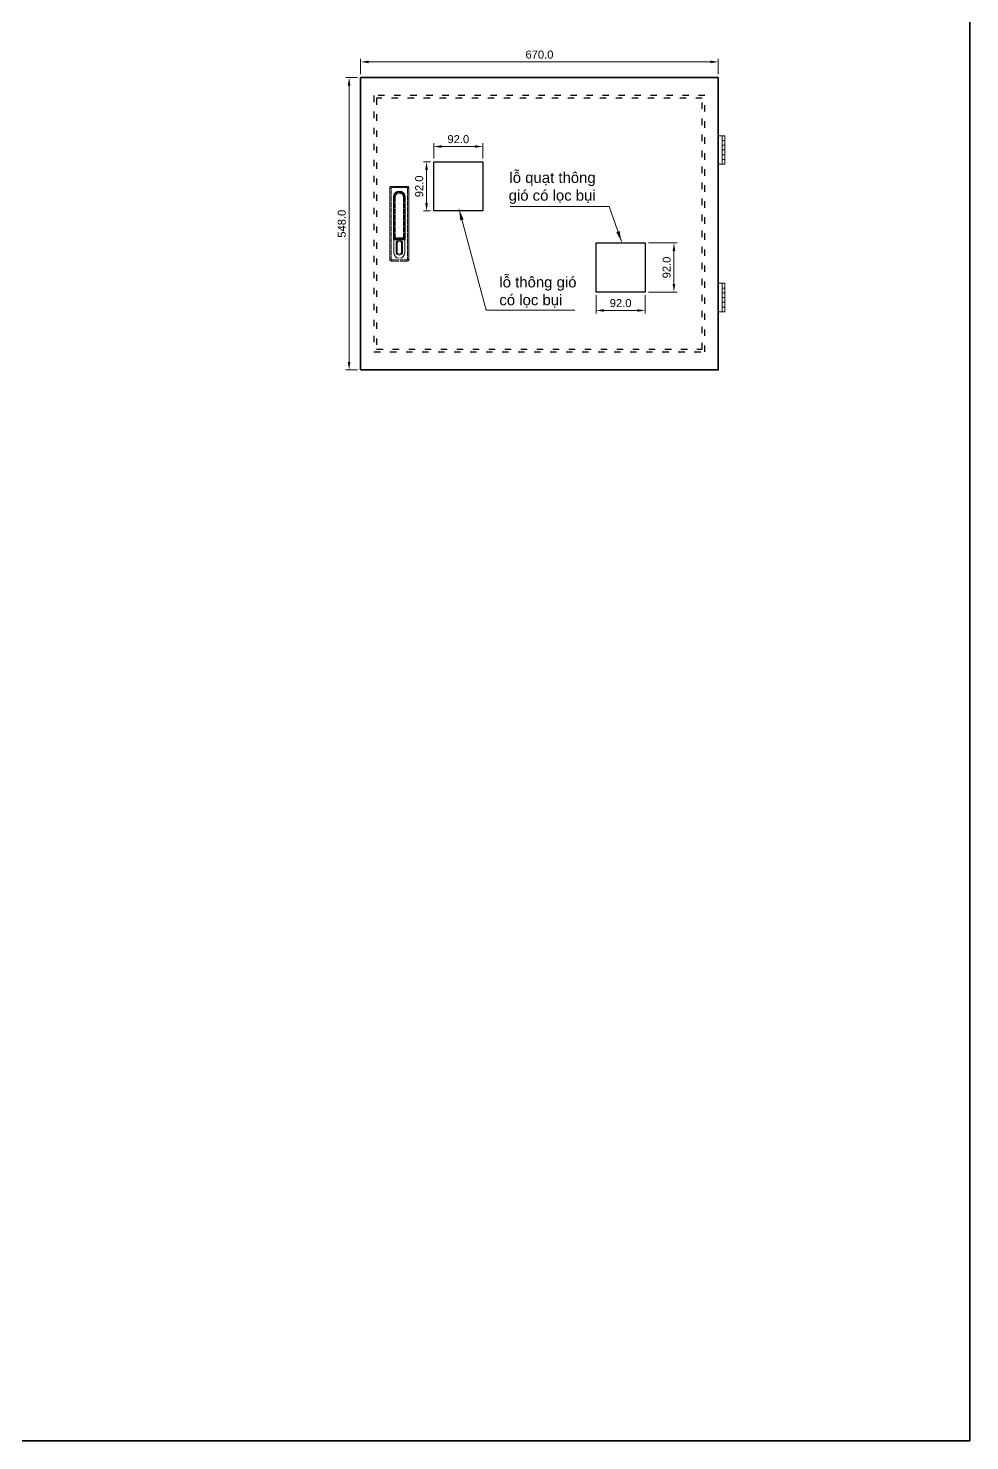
# Model space of a CAD drawing. Header units: inches. Extents: x 49419 to 111780, y 786065 to 1579898.
# Drawn here: x 53344 to 55107, y 786065 to 788712 of the extents above; entities that cross this region are included whole.
import ezdxf

# ---------------------------------------------------------------- set-up
doc = ezdxf.new("R2010")
doc.units = ezdxf.units.IN
doc.header["$MEASUREMENT"] = 0
doc.header["$PDMODE"] = 35
doc.header["$PDSIZE"] = -3
for name, pattern in [('ACAD_ISO03W100', [30, 12, -18]), ('DASHED', [0.75, 0.5, -0.25]), ('HIDDEN', [0.375, 0.25, -0.125])]:
    doc.linetypes.add(name, pattern=pattern)
for name, color, linetype, lineweight in [('04', 5, 'Continuous', 5), ('Nep V', 1, 'Continuous', 35), ('tbi', 7, 'Continuous', 20)]:
    doc.layers.add(name, color=color, linetype=linetype, lineweight=lineweight)
for name, color, linetype in [('07', 7, 'Continuous'), ('C-Pro-Netdut', 5, 'HIDDEN'), ('cutout', 2, 'Continuous'), ('FRAME', 7, 'Continuous')]:
    doc.layers.add(name, color=color, linetype=linetype)
doc.styles.add('ARIAL', font='arial.ttf', dxfattribs={"height": 10})
doc.styles.add('Arial3', font='arial.ttf', dxfattribs={"height": 15})
doc.dimstyles.new('bom', dxfattribs={"dimtxt": 10, "dimasz": 8, "dimexe": 5, "dimexo": 5, "dimgap": 5, "dimtad": 1, "dimdec": 1, "dimzin": 0, "dimdsep": 46, "dimtxsty": 'ARIAL', "dimcen": 0.09, "dimclrd": 8, "dimclre": 9, "dimclrt": 5, "dimadec": 0, "dimazin": 0, "dimtfac": 1, "dimtdec": 1, "dimtix": 1, "dimtofl": 0, "dimtmove": 0, "dimatfit": 3, "dimfxl": 1, "dimtolj": 1, "dimtzin": 0, "dimlwd": 0, "dimlwe": 0, "dimarcsym": 0})
doc.dimstyles.new('Copy(5) of bom TL3-1', dxfattribs={"dimtxt": 15, "dimasz": 15, "dimexe": 6, "dimexo": 6, "dimgap": 6, "dimtad": 1, "dimdec": 1, "dimlfac": 0.333333, "dimzin": 0, "dimdsep": 46, "dimtxsty": 'Arial3', "dimcen": 0.09, "dimclrd": 8, "dimclre": 9, "dimclrt": 5, "dimadec": 0, "dimazin": 0, "dimtfac": 1, "dimtdec": 1, "dimtix": 1, "dimtofl": 0, "dimtmove": 0, "dimatfit": 3, "dimfxl": 1, "dimtolj": 1, "dimtzin": 0, "dimlwd": 0, "dimlwe": 0, "dimarcsym": 0})

# ---------------------------------------------------------------- blocks, each defined once
blk = doc.blocks.new('v aabsab')
at = {"layer": '04', "color": 6, "linetype": 'DASHED', "lineweight": 5, "ltscale": 3}
for p, q in [((-10431.4, 39389.7), (-10433.4, 39391.5)), ((-10429.4, 39391.7), (-10431.4, 39393.7)), ((-10402.1, 39391.7), (-10400.4, 39393.7)), ((-10398.4, 39391.7), (-10400.4, 39389.7)), ((-10425.4, 39373.7), (-10425.4, 39296.3)), ((-10423.4, 39373.7), (-10425.3, 39375)), ((-10423.4, 39373.7), (-10423.4, 39297.8)), ((-10420.4, 39379.7), (-10421.5, 39381.4)), ((-10411.4, 39379.7), (-10410.3, 39381.4)), ((-10408.4, 39373.7), (-10406.5, 39375)), ((-10408.4, 39373.7), (-10408.4, 39297.8)), ((-10406.4, 39373.7), (-10406.4, 39296.3)), ((-10423.4, 39297.8), (-10425.4, 39296.3)), ((-10422.9, 39297.3), (-10424.4, 39295.3)), ((-10407.4, 39295.3), (-10424.4, 39295.3)), ((-10408.9, 39297.3), (-10422.9, 39297.3)), ((-10408.9, 39297.3), (-10407.4, 39295.3)), ((-10408.4, 39297.8), (-10406.4, 39296.5)), ((-10431.4, 39257.8), (-10433.4, 39256)), ((-10429.4, 39255.8), (-10431.4, 39253.8)), ((-10402.1, 39255.8), (-10400.4, 39253.8)), ((-10398.4, 39255.8), (-10400.4, 39257.8))]:
    blk.add_line(p, q, dxfattribs=at)
at = {"layer": '04', "color": 6, "lineweight": 5}
for p, q in [((-10426.9, 39373.7), (-10426.9, 39294.8)), ((-10404.9, 39373.7), (-10404.9, 39294.8)), ((-10405.9, 39293.8), (-10425.9, 39293.8)), ((-10425.9, 39268.8), (-10425.9, 39293.8)), ((-10405.9, 39268.8), (-10405.9, 39293.8))]:
    blk.add_line(p, q, dxfattribs=at)
at = {"layer": '04', "color": 6, "linetype": 'DASHED', "lineweight": 5, "ltscale": 3}
for points in [[(-10431.4, 39312), (-10431.4, 39389.7, -0.414214), (-10429.4, 39391.7), (-10402.4, 39391.7, -0.414214), (-10400.4, 39389.7), (-10400.4, 39312)], [(-10431.4, 39312), (-10431.4, 39257.8, 0.414214), (-10429.4, 39255.8), (-10416.9, 39255.8)], [(-10414.9, 39255.8), (-10402.4, 39255.8, 0.414214), (-10400.4, 39257.8), (-10400.4, 39312)]]:
    blk.add_lwpolyline(points, format="xyb", dxfattribs=at)
at = {"layer": '04', "color": 6, "lineweight": 5}
for centre, radius, start, end in [((-10415.9, 39373.7), 11, 0, 180), ((-10425.9, 39294.8), 1, 180, 270), ((-10405.9, 39294.8), 1, 270, 0), ((-10415.9, 39268.8), 10, 180, 264.2608), ((-10415.9, 39268.8), 10, 275.7392, 0)]:
    blk.add_arc(centre, radius, start, end, dxfattribs=at)
at = {"layer": '04', "color": 6, "linetype": 'DASHED', "lineweight": 5, "ltscale": 3}
for centre, radius, start, end in [((-10415.9, 39373.7), 9.5, 0, 180), ((-10415.9, 39373.7), 7.5, 0, 180), ((-10424.4, 39296.3), 1, 180, 270), ((-10422.9, 39297.8), 0.5, 180, 270), ((-10408.9, 39297.8), 0.5, 270, 0), ((-10407.4, 39296.3), 1, 270, 0)]:
    blk.add_arc(centre, radius, start, end, dxfattribs=at)
at = {"layer": '07', "color": 6, "linetype": 'Continuous', "lineweight": 5}
for p, q in [((-10422.1, 39271), (-10422.1, 39286.6)), ((-10420.1, 39271), (-10420.1, 39286.6)), ((-10411.7, 39271), (-10411.7, 39286.6)), ((-10409.7, 39271), (-10409.7, 39286.6))]:
    blk.add_line(p, q, dxfattribs=at)
blk.add_lwpolyline([(-10416.9, 39253.7), (-10431.4, 39253.7, -0.414214), (-10433.4, 39255.7), (-10433.4, 39391.7, -0.414214), (-10431.4, 39393.7), (-10400.4, 39393.7, -0.414214), (-10398.4, 39391.7), (-10398.4, 39255.7, -0.414214), (-10400.4, 39253.7), (-10414.9, 39253.7)], format="xyb", dxfattribs=at)
for centre, radius, start, end in [((-10415.9, 39286.6), 6.2, 0, 180), ((-10415.9, 39286.6), 4.2, 0, 180), ((-10415.9, 39271), 6.2, 180, 0), ((-10415.9, 39271), 4.2, 180, 0)]:
    blk.add_arc(centre, radius, start, end, dxfattribs=at)
blk = doc.blocks.new('*D441')
at = {"layer": 'Defpoints', "color": 0, "linetype": 'Continuous'}
for p in [(54499.1, 788309.2), (54499.1, 788217.2), (54553, 788217.2)]:
    blk.add_point(p, dxfattribs=at)
at = {"layer": 'Nep V', "color": 9, "linetype": 'Continuous', "lineweight": 0}
for p, q in [((54505.1, 788309.2), (54559, 788309.2)), ((54505.1, 788217.2), (54559, 788217.2))]:
    blk.add_line(p, q, dxfattribs=at)
at = {"layer": 'Nep V', "color": 8, "linetype": 'Continuous', "lineweight": 0}
blk.add_line((54553, 788294.2), (54553, 788232.2), dxfattribs=at)
at = {"layer": 'Nep V', "color": 8, "linetype": 'Continuous'}
for points in [[(54550.5, 788294.2), (54555.5, 788294.2), (54553, 788309.2)], [(54550.5, 788232.2), (54555.5, 788232.2), (54553, 788217.2)]]:
    blk.add_solid(points, dxfattribs=at)
at = {"layer": 'Nep V', "color": 5, "linetype": 'Continuous', "insert": (54539.3, 788263.2), "char_height": 15, "attachment_point": 5, "rotation": 90, "style": 'Arial3'}
blk.add_mtext('\\A1;92.0', dxfattribs=at)
blk = doc.blocks.new('*D442')
at = {"layer": 'Defpoints', "color": 0, "linetype": 'Continuous'}
for p in [(54407.1, 788217.2), (54499.1, 788217.2), (54499.1, 788182.7)]:
    blk.add_point(p, dxfattribs=at)
at = {"layer": 'Nep V', "color": 9, "linetype": 'Continuous', "lineweight": 0}
for p, q in [((54407.1, 788211.2), (54407.1, 788176.7)), ((54499.1, 788211.2), (54499.1, 788176.7))]:
    blk.add_line(p, q, dxfattribs=at)
at = {"layer": 'Nep V', "color": 8, "linetype": 'Continuous', "lineweight": 0}
blk.add_line((54422.1, 788182.7), (54484.1, 788182.7), dxfattribs=at)
at = {"layer": 'Nep V', "color": 8, "linetype": 'Continuous'}
for points in [[(54422.1, 788185.2), (54422.1, 788180.2), (54407.1, 788182.7)], [(54484.1, 788185.2), (54484.1, 788180.2), (54499.1, 788182.7)]]:
    blk.add_solid(points, dxfattribs=at)
at = {"layer": 'Nep V', "color": 5, "linetype": 'Continuous', "insert": (54453.1, 788196.4), "char_height": 15, "attachment_point": 5, "style": 'Arial3'}
blk.add_mtext('\\A1;92.0', dxfattribs=at)
blk = doc.blocks.new('*D443')
at = {"layer": 'Defpoints', "color": 0, "linetype": 'Continuous'}
for p in [(54195.1, 788489.9), (54103.1, 788461.2), (54195.1, 788461.2)]:
    blk.add_point(p, dxfattribs=at)
at = {"layer": 'Nep V', "color": 9, "linetype": 'Continuous', "lineweight": 0}
for p, q in [((54103.1, 788467.2), (54103.1, 788495.9)), ((54195.1, 788467.2), (54195.1, 788495.9))]:
    blk.add_line(p, q, dxfattribs=at)
at = {"layer": 'Nep V', "color": 8, "linetype": 'Continuous', "lineweight": 0}
blk.add_line((54118.1, 788489.9), (54180.1, 788489.9), dxfattribs=at)
at = {"layer": 'Nep V', "color": 8, "linetype": 'Continuous'}
for points in [[(54118.1, 788492.4), (54118.1, 788487.4), (54103.1, 788489.9)], [(54180.1, 788492.4), (54180.1, 788487.4), (54195.1, 788489.9)]]:
    blk.add_solid(points, dxfattribs=at)
at = {"layer": 'Nep V', "color": 5, "linetype": 'Continuous', "insert": (54149.1, 788503.6), "char_height": 15, "attachment_point": 5, "style": 'Arial3'}
blk.add_mtext('\\A1;92.0', dxfattribs=at)
blk = doc.blocks.new('*D444')
at = {"layer": 'Defpoints', "color": 0, "linetype": 'Continuous'}
for p in [(54103.1, 788461.2), (54089.6, 788369.2), (54103.1, 788369.2)]:
    blk.add_point(p, dxfattribs=at)
at = {"layer": 'Nep V', "color": 9, "linetype": 'Continuous', "lineweight": 0}
for p, q in [((54097.1, 788461.2), (54083.6, 788461.2)), ((54097.1, 788369.2), (54083.6, 788369.2))]:
    blk.add_line(p, q, dxfattribs=at)
at = {"layer": 'Nep V', "color": 8, "linetype": 'Continuous', "lineweight": 0}
blk.add_line((54089.6, 788446.2), (54089.6, 788384.2), dxfattribs=at)
at = {"layer": 'Nep V', "color": 8, "linetype": 'Continuous'}
for points in [[(54087.1, 788446.2), (54092.1, 788446.2), (54089.6, 788461.2)], [(54087.1, 788384.2), (54092.1, 788384.2), (54089.6, 788369.2)]]:
    blk.add_solid(points, dxfattribs=at)
at = {"layer": 'Nep V', "color": 5, "linetype": 'Continuous', "insert": (54075.9, 788415.2), "char_height": 15, "attachment_point": 5, "rotation": 90, "style": 'Arial3'}
blk.add_mtext('\\A1;92.0', dxfattribs=at)
blk = doc.blocks.new('*D445')
at = {"layer": 'Defpoints', "color": 0, "linetype": 'Continuous'}
for p in [(54636.1, 788648.5), (53966.1, 788619.2), (54636.1, 788619.2)]:
    blk.add_point(p, dxfattribs=at)
at = {"layer": 'Nep V', "color": 9, "linetype": 'Continuous', "lineweight": 0}
for p, q in [((53966.1, 788625.2), (53966.1, 788654.5)), ((54636.1, 788625.2), (54636.1, 788654.5))]:
    blk.add_line(p, q, dxfattribs=at)
at = {"layer": 'Nep V', "color": 8, "linetype": 'Continuous', "lineweight": 0}
blk.add_line((53981.1, 788648.5), (54621.1, 788648.5), dxfattribs=at)
at = {"layer": 'Nep V', "color": 8, "linetype": 'Continuous'}
for points in [[(53981.1, 788651), (53981.1, 788646), (53966.1, 788648.5)], [(54621.1, 788651), (54621.1, 788646), (54636.1, 788648.5)]]:
    blk.add_solid(points, dxfattribs=at)
at = {"layer": 'Nep V', "color": 5, "linetype": 'Continuous', "insert": (54301.1, 788662.1), "char_height": 15, "attachment_point": 5, "style": 'Arial3'}
blk.add_mtext('\\A1;670.0', dxfattribs=at)
blk = doc.blocks.new('*D446')
at = {"layer": 'Defpoints', "color": 0, "linetype": 'Continuous'}
for p in [(53966.1, 788619.2), (53944.5, 788071.2), (53966.1, 788071.2)]:
    blk.add_point(p, dxfattribs=at)
at = {"layer": 'Nep V', "color": 9, "linetype": 'Continuous', "lineweight": 0}
for p, q in [((53960.1, 788619.2), (53938.5, 788619.2)), ((53960.1, 788071.2), (53938.5, 788071.2))]:
    blk.add_line(p, q, dxfattribs=at)
at = {"layer": 'Nep V', "color": 8, "linetype": 'Continuous', "lineweight": 0}
blk.add_line((53944.5, 788604.2), (53944.5, 788086.2), dxfattribs=at)
at = {"layer": 'Nep V', "color": 8, "linetype": 'Continuous'}
for points in [[(53942, 788604.2), (53947, 788604.2), (53944.5, 788619.2)], [(53942, 788086.2), (53947, 788086.2), (53944.5, 788071.2)]]:
    blk.add_solid(points, dxfattribs=at)
at = {"layer": 'Nep V', "color": 5, "linetype": 'Continuous', "insert": (53930.8, 788345.2), "char_height": 15, "attachment_point": 5, "rotation": 90, "style": 'Arial3'}
blk.add_mtext('\\A1;548.0', dxfattribs=at)

msp = doc.modelspace()

# ---------------------------------------------------------------- linework, layer by layer
at = {"layer": 'C-Pro-Netdut', "linetype": 'ACAD_ISO03W100'}
for points in [[(53991.11, 788105.22), (54611.11, 788105.22), (54611.11, 788585.22), (53991.11, 788585.22)], [(53996.11, 788110.22), (54606.11, 788110.22), (54606.11, 788580.22), (53996.11, 788580.22)]]:
    msp.add_lwpolyline(points, close=True, dxfattribs=at)
at = {"layer": 'cutout', "linetype": 'Continuous'}
for points in [[(54195.11, 788369.22), (54103.11, 788369.22), (54103.11, 788461.22), (54195.11, 788461.22)], [(54407.11, 788309.22), (54499.11, 788309.22), (54499.11, 788217.22), (54407.11, 788217.22)]]:
    msp.add_lwpolyline(points, close=True, dxfattribs=at)
at = {"layer": 'Nep V', "linetype": 'Continuous'}
msp.add_lwpolyline([(49418.92, 791077.28), (55107.02, 791077.28), (55107.02, 786064.53), (49418.92, 786064.53)], close=True, dxfattribs=at)
at = {"layer": 'Nep V', "color": 1, "linetype": 'Continuous'}
msp.add_lwpolyline([(53966.11, 788071.22), (54636.11, 788071.22), (54636.11, 788619.22), (53966.11, 788619.22)], close=True, dxfattribs=at)
at = {"layer": 'tbi', "color": 1, "linetype": 'Continuous'}
for p, q in [((54643.31, 788510.22, -2), (54643.31, 788456.82, -2)), ((54643.31, 788501.32, -2), (54648.03, 788501.32, -2)), ((54643.31, 788492.42, -2), (54648.03, 788492.42, -2)), ((54643.31, 788483.52, -2), (54648.03, 788483.52, -2)), ((54643.31, 788474.62, -2), (54648.03, 788474.62, -2)), ((54643.31, 788465.72, -2), (54648.03, 788465.72, -2)), ((54643.31, 788180.22, -2), (54643.31, 788233.62, -2)), ((54643.31, 788224.72, -2), (54648.03, 788224.72, -2)), ((54643.31, 788215.82, -2), (54648.03, 788215.82, -2)), ((54643.31, 788206.92, -2), (54648.03, 788206.92, -2)), ((54643.31, 788198.02, -2), (54648.03, 788198.02, -2)), ((54643.31, 788189.12, -2), (54648.03, 788189.12, -2))]:
    msp.add_line(p, q, dxfattribs=at)
for points in [[(54636.11, 788456.82), (54636.11, 788510.22), (54648.03, 788510.22), (54648.03, 788456.82)], [(54636.11, 788233.62), (54636.11, 788180.22), (54648.03, 788180.22), (54648.03, 788233.62)]]:
    msp.add_lwpolyline(points, close=True, dxfattribs=at)
at = {"layer": 'tbi', "color": 1, "linetype": 'Continuous', "const_width": 0.3}
for points in [[(54648.03, 788483.52), (54648.03, 788492.42), (54643.31, 788492.42), (54643.31, 788501.32), (54648.03, 788501.32), (54648.03, 788510.22)], [(54643.31, 788456.82), (54643.31, 788465.72), (54648.03, 788465.72), (54648.03, 788474.62), (54643.31, 788474.62), (54643.31, 788483.52)], [(54643.31, 788233.62), (54643.31, 788224.72), (54648.03, 788224.72), (54648.03, 788215.82), (54643.31, 788215.82), (54643.31, 788206.92)], [(54648.03, 788206.92), (54648.03, 788198.02), (54643.31, 788198.02), (54643.31, 788189.12), (54648.03, 788189.12), (54648.03, 788180.22)]]:
    msp.add_lwpolyline(points, dxfattribs=at)

# ---------------------------------------------------------------- block references
at = {"layer": 'FRAME', "color": 4, "xscale": -1}
msp.add_blockref('v aabsab', (43622.72, 749021.52), dxfattribs=at)

# ---------------------------------------------------------------- texts
at = {"layer": 'tbi', "color": 5, "linetype": 'Continuous', "char_height": 20, "style": 'ARIAL'}
for s, insert, attachment_point in [('lỗ quạt thông \\Pgió có lọc bụi', (54406.43, 788382.37, 2), 9), ('lỗ thông gió\\Pcó lọc bụi', (54225.99, 788188.08, 2), 7)]:
    msp.add_mtext(s, dxfattribs=dict(at, insert=insert, attachment_point=attachment_point))

# ---------------------------------------------------------------- dimensions: what is measured, and where the dimension line sits
at = {"layer": 'Nep V', "linetype": 'Continuous'}
for base, p1, p2, picture, middle in [((54636.11, 788648.48), (53966.11, 788619.22), (54636.11, 788619.22), '*D445', (54301.11, 788662.14)), ((54195.11, 788489.93), (54103.11, 788461.22), (54195.11, 788461.22), '*D443', (54149.11, 788503.59)), ((54499.11, 788182.71), (54407.11, 788217.22), (54499.11, 788217.22), '*D442', (54453.11, 788196.36))]:
    dim = msp.add_linear_dim(base=base, p1=p1, p2=p2, dimstyle='Copy(5) of bom TL3-1', override={"dimlfac": 1}, dxfattribs=at)
    dim.commit()
    dim.dimension.update_dxf_attribs({"geometry": picture, "text_midpoint": middle})
for base, p1, p2, picture, middle in [((53944.47, 788071.22), (53966.11, 788619.22), (53966.11, 788071.22), '*D446', (53930.81, 788345.22)), ((54089.55, 788369.22), (54103.11, 788461.22), (54103.11, 788369.22), '*D444', (54075.9, 788415.22)), ((54552.96, 788217.22), (54499.11, 788309.22), (54499.11, 788217.22), '*D441', (54539.3, 788263.22))]:
    dim = msp.add_linear_dim(base=base, p1=p1, p2=p2, angle=90, dimstyle='Copy(5) of bom TL3-1', override={"dimlfac": 1}, dxfattribs=at)
    dim.commit()
    dim.dimension.update_dxf_attribs({"geometry": picture, "text_midpoint": middle})

# ---------------------------------------------------------------- leaders
at = {"layer": 'tbi', "color": 1, "linetype": 'Continuous', "annotation_type": 0, "has_hookline": 1}
for points, hookline_direction, text_width in [([(54150.7, 788371.66, 2), (54200.99, 788183.08, 2), (54220.99, 788183.08, 2)], 0, 141.65), ([(54454.7, 788311.66, 2), (54431.43, 788377.37, 2), (54411.43, 788377.37, 2)], 1, 160.29)]:
    msp.add_leader(points, dimstyle='bom', override={"dimasz": 20, "dimgap": 5, "dimtad": 1}, dxfattribs=dict(at, hookline_direction=hookline_direction, text_width=text_width))

doc.saveas('drawing.dxf')
